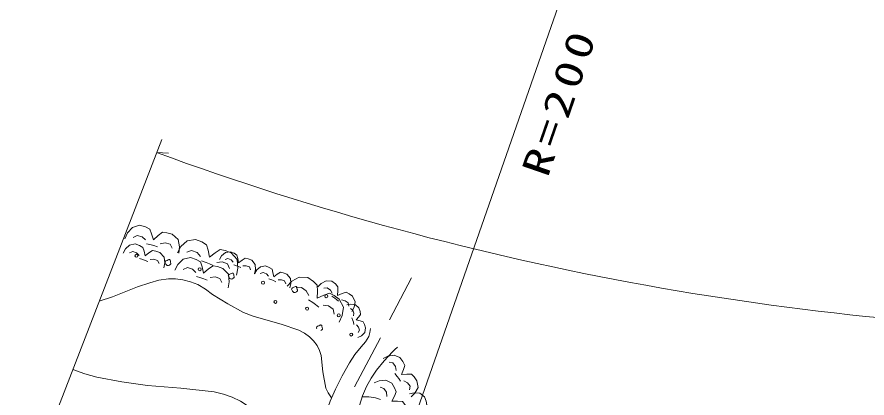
# Model space of a CAD drawing. Units: millimetres, scale not verified. Extents: x 40000 to 680000, y 20000 to 380000.
# Drawn here: x 279586 to 335316, y 291006 to 315960 of the extents above; entities that cross this region are included whole.
import ezdxf

# ---------------------------------------------------------------- set-up
doc = ezdxf.new("R2010")
doc.units = ezdxf.units.MM
doc.header["$LTSCALE"] = 1000
doc.linetypes.add('DASHED', pattern=[7.5, 6, -1.5])
doc.layers.add('S-BGD', color=1, linetype='Continuous', lineweight=13)
doc.layers.add('S-BGD-HTXT', color=6, linetype='Continuous', lineweight=13)
doc.styles.add('ＭＳ ゴシック', font='')
doc.styles.get('ＭＳ ゴシック').set_extended_font_data('MS Gothic')

msp = doc.modelspace()

# ---------------------------------------------------------------- linework, layer by layer
at = {"layer": 'S-BGD', "linetype": 'DASHED'}
for p, q in [((304013, 296126), (305454, 298868)), ((301713, 291735), (303409, 294941))]:
    msp.add_line(p, q, dxfattribs=at)
at = {"layer": 'S-BGD'}
for points in [[(286661, 301440), (286830, 301820), (287154, 302177), (287626, 302315), (288005, 302212), (288288, 302070), (288413, 301762), (288532, 301361), (288839, 301656), (289115, 301875), (289407, 301834), (289759, 301739), (290147, 301388), (290233, 300901), (290188, 300488)], [(288020, 301357), (287791, 301561), (287465, 301649), (287195, 301523)], [(286538, 300485), (286692, 300769), (286965, 301026), (287339, 301104), (287627, 301001), (287837, 300873), (287915, 300627), (287983, 300308), (288239, 300519), (288466, 300671), (288690, 300621), (288957, 300526), (289236, 300230), (289273, 299848), (289212, 299530)], [(288798, 300910), (288565, 300992), (288380, 301042), (288086, 301112)], [(289758, 300821), (289619, 301077), (289301, 301162), (288983, 301106)], [(290105, 300514), (290337, 300924), (290740, 301291), (291287, 301394), (291703, 301238), (292006, 301046), (292113, 300686), (292203, 300221), (292581, 300521), (292916, 300737), (293241, 300659), (293627, 300513), (294026, 300076), (294070, 299518), (293974, 299058)], [(287586, 300337), (287421, 300509), (287174, 300597), (286956, 300517)], [(291627, 300273), (291391, 300527), (291033, 300662), (290715, 300550)], [(292859, 300067), (293003, 300310), (293249, 300526), (293578, 300581), (293826, 300483), (294006, 300364), (294066, 300146), (294115, 299867), (294345, 300042), (294548, 300168), (294742, 300117), (294972, 300025), (295206, 299758), (295226, 299423), (295163, 299148)], [(288161, 299943), (287985, 300021), (287845, 300071), (287622, 300143)], [(288900, 299815), (288807, 300021), (288567, 300107), (288317, 300084)], [(289945, 299381), (290138, 299753), (290484, 300092), (290967, 300202), (291342, 300076), (291618, 299916), (291725, 299598), (291820, 299188), (292146, 299467), (292437, 299670), (292728, 299611), (293076, 299494), (293445, 299118), (293502, 298624), (293431, 298211)], [(292454, 299685), (292200, 299803), (291997, 299879), (291675, 299990)], [(293526, 299480), (293397, 299783), (293048, 299914), (292684, 299886)], [(293769, 299904), (293631, 300060), (293417, 300145), (293225, 300081)], [(291305, 299215), (291088, 299434), (290765, 299542), (290486, 299432)], [(294259, 299542), (294108, 299615), (293987, 299664), (293794, 299734)], [(294899, 299407), (294825, 299590), (294618, 299672), (294399, 299660)], [(295163, 299148), (295307, 299391), (295553, 299606), (295883, 299662), (296130, 299563), (296310, 299445), (296370, 299227), (296419, 298947), (296649, 299123), (296853, 299248), (297046, 299198), (297277, 299106), (297511, 298839), (297531, 298504), (297468, 298228)], [(284980, 297355), (285854, 297635), (286715, 297974), (287489, 298290), (288290, 298551), (288895, 298715), (289512, 298819), (289978, 298811), (290454, 298742), (290963, 298617), (291451, 298436), (291944, 298141), (292414, 297789), (293410, 297169), (294444, 296597), (295078, 296360), (295745, 296176), (296914, 295840), (298065, 295446), (298426, 295259), (298755, 295021), (299033, 294749), (299265, 294436), (299422, 294127), (299522, 293793), (299647, 292723), (299834, 291655), (299997, 291337), (300200, 291023)], [(292060, 298720), (291831, 298816), (291648, 298878), (291357, 298965)], [(293019, 298572), (292895, 298837), (292581, 298943), (292258, 298905)], [(296073, 298985), (295935, 299140), (295722, 299225), (295529, 299162)], [(296563, 298623), (296412, 298696), (296291, 298744), (296099, 298815)], [(297204, 298487), (297130, 298670), (296922, 298753), (296703, 298740)], [(297292, 298322), (297615, 298665), (298095, 298926), (298652, 298896), (299019, 298644), (299268, 298386), (299286, 298009), (299263, 297536), (299702, 297737), (300079, 297867), (300376, 297714), (300718, 297480), (301001, 296960), (300910, 296407), (300707, 295982)], [(298714, 297724), (298546, 298027), (298230, 298244), (297894, 298211)], [(299303, 298287), (299525, 298511), (299851, 298678), (300222, 298648), (300464, 298474), (300626, 298296), (300632, 298044), (300608, 297728), (300905, 297855), (301160, 297936), (301356, 297828), (301580, 297666), (301761, 297313), (301691, 296944), (301548, 296664)], [(300244, 297863), (300137, 298069), (299929, 298219), (299704, 298203)], [(300676, 297337), (300533, 297458), (300415, 297543), (300225, 297671)], [(299379, 296955), (299160, 297130), (298981, 297253), (298693, 297437)], [(300372, 296500), (300319, 296825), (300011, 297036), (299650, 297095)], [(301333, 297016), (301303, 297234), (301100, 297380), (300860, 297426)], [(301222, 297108), (301476, 297151), (301771, 297106), (302004, 296909), (302081, 296678), (302104, 296483), (301988, 296313), (301822, 296114), (302079, 296057), (302287, 295989), (302366, 295824), (302438, 295609), (302389, 295289), (302167, 295077), (301938, 294959)], [(301644, 296377), (301671, 296565), (301605, 296764), (301447, 296861)], [(301680, 295822), (301642, 295971), (301605, 296084), (301540, 296259)], [(296650, 279776), (296881, 281369), (297170, 282950), (297515, 284436), (297917, 285904), (298216, 286732), (298571, 287538), (299231, 288751), (299833, 289985), (300122, 290794), (300465, 291577), (300897, 292457), (301381, 293307), (301733, 293846), (302142, 294361), (302426, 294687), (302650, 295037), (302727, 295288), (302756, 295567)], [(299240, 295555), (299229, 295572), (299225, 295615), (299234, 295660), (299278, 295706), (299367, 295739), (299440, 295772), (299483, 295788), (299514, 295785), (299545, 295774), (299571, 295747), (299576, 295681), (299584, 295635), (299594, 295599), (299608, 295566), (299610, 295530), (299608, 295508), (299593, 295485), (299572, 295467)], [(299572, 295467), (299549, 295448), (299512, 295420)], [(301963, 295296), (302047, 295455), (301983, 295649), (301845, 295794)], [(299178, 279251), (299188, 279918), (299258, 280580), (299379, 281037), (299558, 281477), (300174, 282882), (300729, 284303), (300815, 285302), (300961, 286292), (301471, 288401), (302043, 290512), (302244, 291150), (302502, 291768), (302797, 292311), (303148, 292831), (303655, 293445), (304207, 294019), (304369, 294180), (304533, 294341)], [(303590, 293591), (303905, 293754), (304310, 293818), (304697, 293658), (304894, 293388), (305006, 293142), (304925, 292871), (304790, 292541), (305151, 292574), (305452, 292571), (305624, 292389), (305807, 292137), (305878, 291698), (305675, 291328), (305425, 291078)], [(304448, 292811), (304405, 293069), (304235, 293301), (303988, 293362)], [(283245, 292869), (284027, 292589), (284822, 292368), (286469, 292063), (288132, 291816), (290329, 291648), (292519, 291419), (293119, 291264), (293702, 291050), (294241, 290788), (294750, 290474), (295271, 290073), (295761, 289620), (296339, 289011), (296877, 288355), (297165, 287900), (297405, 287405), (297595, 286929), (297729, 286429), (297775, 285967), (297780, 285487)], [(304727, 292100), (304615, 292279), (304519, 292411), (304361, 292613)], [(302993, 291993), (303335, 292137), (303763, 292172), (304155, 291974), (304339, 291676), (304436, 291410), (304330, 291133), (304162, 290799), (304542, 290805), (304856, 290778), (305021, 290574), (305192, 290296), (305231, 289831), (304990, 289462), (304708, 289220)], [(305317, 291529), (305360, 291773), (305195, 291999), (304954, 292131)], [(303827, 291109), (303802, 291382), (303643, 291638), (303391, 291721)], [(302235, 291083), (302657, 291081), (303084, 291017), (303415, 290907)], [(305311, 291286), (305627, 291354), (306000, 291315), (306303, 291081), (306412, 290796), (306452, 290552), (306316, 290333), (306118, 290074), (306445, 290017), (306709, 289943), (306817, 289741), (306918, 289476), (306876, 289072), (306609, 288794), (306328, 288634)]]:
    msp.add_lwpolyline(points, dxfattribs=at)
for points in [[(289638, 299748), (289616, 299729), (289578, 299701), (289518, 299683), (289473, 299682), (289436, 299690), (289383, 299725), (289347, 299767), (289322, 299809), (289296, 299853), (289292, 299896), (289301, 299941), (289345, 299987), (289433, 300020), (289507, 300053), (289549, 300069), (289580, 300066), (289612, 300055), (289638, 300028), (289643, 299962), (289650, 299916), (289660, 299880), (289675, 299847), (289676, 299811), (289675, 299789), (289659, 299766)], [(293788, 298865), (293766, 298847), (293728, 298819), (293668, 298801), (293623, 298799), (293586, 298807), (293533, 298843), (293497, 298884), (293472, 298926), (293446, 298971), (293441, 299014), (293451, 299059), (293494, 299105), (293583, 299138), (293657, 299170), (293699, 299187), (293730, 299183), (293761, 299173), (293787, 299146), (293793, 299080), (293800, 299033), (293810, 298998), (293825, 298965), (293826, 298929), (293824, 298907), (293809, 298883)], [(297938, 297983), (297916, 297964), (297878, 297936), (297818, 297918), (297773, 297917), (297735, 297925), (297683, 297960), (297647, 298002), (297622, 298044), (297595, 298088), (297591, 298131), (297601, 298176), (297644, 298222), (297733, 298255), (297807, 298288), (297849, 298304), (297880, 298301), (297911, 298290), (297937, 298263), (297943, 298198), (297950, 298151), (297960, 298115), (297974, 298082), (297976, 298046), (297974, 298024), (297959, 298001)]]:
    msp.add_lwpolyline(points, close=True, dxfattribs=at)
for centre in [(287417, 300322), (291567, 299440), (295717, 298557), (299866, 297675), (296533, 297299), (298608, 296858), (300683, 296417), (301500, 295159)]:
    msp.add_circle(centre, 99.5, dxfattribs=at)
at = {"layer": 'S-BGD-HTXT'}
for p, q in [((315246, 317166), (300445, 274798)), ((279586, 283405), (289075, 307944)), ((288742, 307082), (289521, 307047))]:
    msp.add_line(p, q, dxfattribs=at)
msp.add_arc((355056, 488284), 192956, 249.89902, 269.66377, dxfattribs=at)

# ---------------------------------------------------------------- texts
at = {"layer": 'S-BGD-HTXT', "insert": (314399, 305364), "char_height": 1833, "attachment_point": 7, "rotation": 70.9, "style": 'ＭＳ ゴシック'}
msp.add_mtext('\\T1.2;\\W1.35;R=200', dxfattribs=at)

doc.saveas('drawing.dxf')
